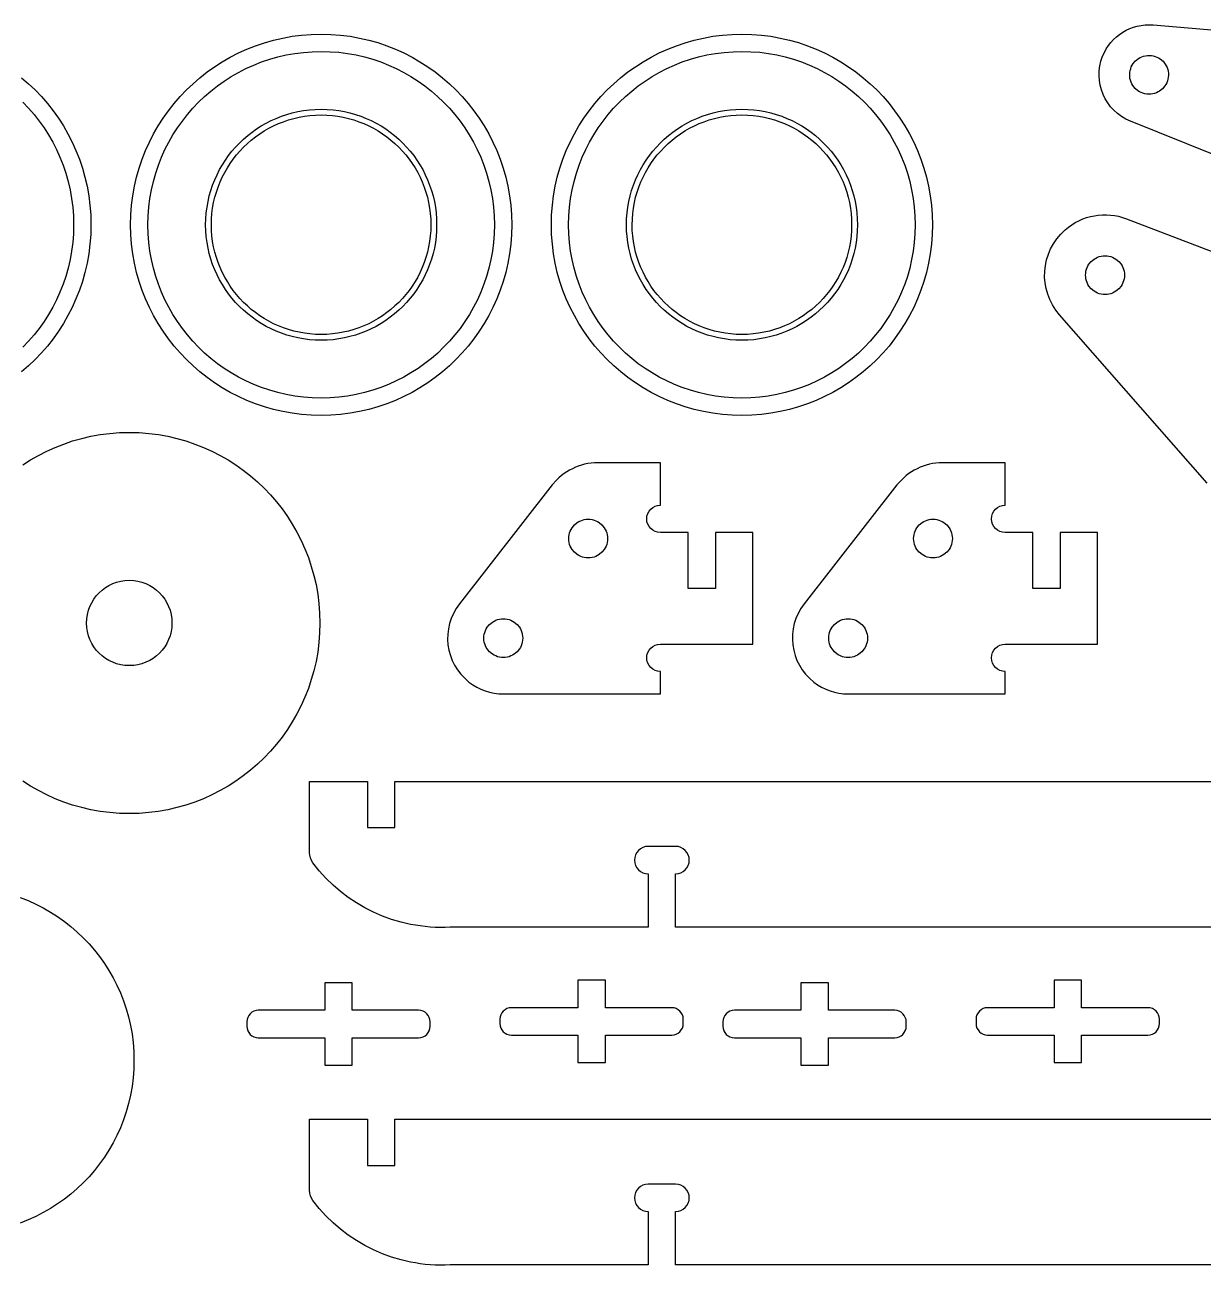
# Model space of a CAD drawing. Extents: x 9 to 509, y 40 to 335.
# Drawn here: x 199.9 to 319.3, y 43 to 168.6 of the extents above; entities that cross this region are included whole.
import ezdxf

# ---------------------------------------------------------------- set-up
doc = ezdxf.new("R2010")
doc.units = 0
doc.layers.get('0').update_dxf_attribs({"linetype": 'CONTINUOUS'})

msp = doc.modelspace()

# ---------------------------------------------------------------- linework, layer by layer
at = {"color": 7, "linetype": 'CONTINUOUS'}
for points in [[(390.86, 127.12), (311.94, 158.88), (311.94, 158.88), (311.47, 159.1), (311.03, 159.36), (310.63, 159.65), (310.26, 159.99), (309.93, 160.35), (309.64, 160.74), (309.38, 161.16), (309.17, 161.59), (309, 162.05), (308.88, 162.52), (308.8, 163), (308.76, 163.49), (308.78, 163.99), (308.85, 164.49), (308.96, 164.98), (309.13, 165.47), (309.3, 165.85), (309.5, 166.21), (309.72, 166.55), (309.97, 166.86), (310.24, 167.16), (310.54, 167.43), (310.85, 167.68), (311.18, 167.9), (311.52, 168.09), (311.88, 168.26), (312.26, 168.4), (312.64, 168.51), (313.04, 168.59), (313.44, 168.63), (313.85, 168.65), (314.26, 168.63), (314.26, 168.63), (376.44, 163.3)], [(249.24, 148.39), (249.22, 147.39), (249.14, 146.41), (249.02, 145.44), (248.85, 144.49), (248.64, 143.56), (248.38, 142.64), (248.07, 141.75), (247.73, 140.87), (247.34, 140.01), (246.91, 139.18), (246.45, 138.37), (245.95, 137.59), (245.41, 136.83), (244.83, 136.1), (244.23, 135.4), (243.59, 134.73), (242.92, 134.09), (242.21, 133.48), (241.49, 132.91), (240.73, 132.37), (239.94, 131.87), (239.14, 131.4), (238.3, 130.98), (237.45, 130.59), (236.57, 130.24), (235.67, 129.94), (234.76, 129.68), (233.82, 129.46), (232.87, 129.29), (231.9, 129.17), (230.92, 129.1), (229.93, 129.07), (229.93, 129.07), (229.93, 129.07), (228.93, 129.1), (227.95, 129.17), (226.99, 129.29), (226.04, 129.46), (225.1, 129.68), (224.18, 129.94), (223.29, 130.24), (222.41, 130.59), (221.55, 130.98), (220.72, 131.4), (219.91, 131.87), (219.13, 132.37), (218.37, 132.91), (217.64, 133.48), (216.94, 134.09), (216.27, 134.73), (215.63, 135.4), (215.02, 136.1), (214.45, 136.83), (213.91, 137.59), (213.41, 138.37), (212.94, 139.18), (212.52, 140.01), (212.13, 140.87), (211.78, 141.74), (211.48, 142.64), (211.22, 143.56), (211, 144.49), (210.83, 145.44), (210.71, 146.41), (210.64, 147.39), (210.61, 148.39), (210.61, 148.39), (210.64, 149.38), (210.71, 150.36), (210.83, 151.33), (211, 152.28), (211.22, 153.21), (211.48, 154.13), (211.78, 155.03), (212.13, 155.9), (212.52, 156.76), (212.94, 157.59), (213.41, 158.4), (213.91, 159.19), (214.45, 159.94), (215.02, 160.67), (215.63, 161.37), (216.27, 162.05), (216.94, 162.68), (217.64, 163.29), (218.37, 163.87), (219.13, 164.4), (219.91, 164.91), (220.72, 165.37), (221.55, 165.8), (222.41, 166.19), (223.29, 166.53), (224.18, 166.83), (225.1, 167.1), (226.04, 167.31), (226.99, 167.48), (227.95, 167.6), (228.93, 167.68), (229.93, 167.7), (229.93, 167.7), (230.92, 167.68), (231.9, 167.6), (232.87, 167.48), (233.82, 167.31), (234.76, 167.1), (235.67, 166.84), (236.57, 166.53), (237.45, 166.19), (238.3, 165.8), (239.14, 165.37), (239.94, 164.91), (240.73, 164.4), (241.49, 163.87), (242.21, 163.29), (242.92, 162.68), (243.59, 162.05), (244.23, 161.37), (244.83, 160.67), (245.41, 159.94), (245.94, 159.19), (246.45, 158.4), (246.91, 157.59), (247.34, 156.76), (247.73, 155.9), (248.07, 155.03), (248.37, 154.13), (248.64, 153.21), (248.85, 152.28), (249.02, 151.33), (249.14, 150.36), (249.22, 149.38), (249.24, 148.39), (249.24, 148.39), (249.24, 148.39)], [(291.89, 148.39), (291.86, 147.39), (291.79, 146.41), (291.66, 145.44), (291.49, 144.49), (291.28, 143.56), (291.02, 142.64), (290.71, 141.75), (290.37, 140.87), (289.98, 140.01), (289.56, 139.18), (289.09, 138.37), (288.59, 137.59), (288.05, 136.83), (287.48, 136.1), (286.87, 135.4), (286.23, 134.73), (285.56, 134.09), (284.86, 133.48), (284.13, 132.91), (283.37, 132.37), (282.59, 131.87), (281.78, 131.4), (280.94, 130.98), (280.09, 130.59), (279.21, 130.24), (278.31, 129.94), (277.4, 129.68), (276.46, 129.46), (275.51, 129.29), (274.55, 129.17), (273.56, 129.1), (272.57, 129.07), (272.57, 129.07), (272.57, 129.07), (271.58, 129.1), (270.6, 129.17), (269.63, 129.29), (268.68, 129.46), (267.74, 129.68), (266.83, 129.94), (265.93, 130.24), (265.05, 130.59), (264.2, 130.98), (263.36, 131.4), (262.56, 131.87), (261.77, 132.37), (261.01, 132.91), (260.29, 133.48), (259.58, 134.09), (258.91, 134.73), (258.27, 135.4), (257.67, 136.1), (257.09, 136.83), (256.55, 137.59), (256.05, 138.37), (255.59, 139.18), (255.16, 140.01), (254.77, 140.87), (254.43, 141.74), (254.12, 142.64), (253.86, 143.56), (253.65, 144.49), (253.48, 145.44), (253.36, 146.41), (253.28, 147.39), (253.26, 148.39), (253.26, 148.39), (253.28, 149.38), (253.36, 150.36), (253.48, 151.33), (253.65, 152.28), (253.86, 153.21), (254.12, 154.13), (254.43, 155.03), (254.77, 155.9), (255.16, 156.76), (255.59, 157.59), (256.05, 158.4), (256.55, 159.19), (257.09, 159.94), (257.67, 160.67), (258.27, 161.37), (258.91, 162.05), (259.58, 162.68), (260.28, 163.29), (261.01, 163.87), (261.77, 164.4), (262.56, 164.91), (263.36, 165.37), (264.2, 165.8), (265.05, 166.19), (265.93, 166.53), (266.83, 166.83), (267.74, 167.1), (268.68, 167.31), (269.63, 167.48), (270.6, 167.6), (271.58, 167.68), (272.57, 167.7), (272.57, 167.7), (272.57, 167.7), (273.57, 167.68), (274.55, 167.6), (275.51, 167.48), (276.46, 167.31), (277.4, 167.1), (278.31, 166.84), (279.21, 166.53), (280.09, 166.19), (280.95, 165.8), (281.78, 165.37), (282.59, 164.91), (283.37, 164.4), (284.13, 163.87), (284.86, 163.29), (285.56, 162.68), (286.23, 162.05), (286.87, 161.37), (287.48, 160.67), (288.05, 159.94), (288.59, 159.19), (289.09, 158.4), (289.55, 157.59), (289.98, 156.76), (290.37, 155.9), (290.71, 155.03), (291.02, 154.13), (291.28, 153.21), (291.49, 152.28), (291.66, 151.33), (291.79, 150.36), (291.86, 149.38), (291.89, 148.39), (291.89, 148.39), (291.89, 148.39)], [(247.49, 148.39), (247.46, 147.48), (247.4, 146.59), (247.28, 145.71), (247.13, 144.85), (246.93, 144), (246.7, 143.16), (246.42, 142.35), (246.11, 141.55), (245.76, 140.77), (245.37, 140.02), (244.95, 139.28), (244.49, 138.57), (244, 137.88), (243.48, 137.22), (242.93, 136.58), (242.34, 135.97), (241.74, 135.39), (241.1, 134.84), (240.43, 134.32), (239.75, 133.83), (239.03, 133.37), (238.3, 132.95), (237.54, 132.56), (236.76, 132.21), (235.97, 131.89), (235.15, 131.62), (234.32, 131.38), (233.47, 131.18), (232.6, 131.03), (231.72, 130.92), (230.83, 130.85), (229.93, 130.83), (229.93, 130.83), (229.93, 130.83), (229.02, 130.85), (228.13, 130.92), (227.25, 131.03), (226.39, 131.18), (225.54, 131.38), (224.71, 131.62), (223.89, 131.89), (223.09, 132.21), (222.31, 132.56), (221.56, 132.95), (220.82, 133.37), (220.11, 133.83), (219.42, 134.31), (218.76, 134.84), (218.12, 135.39), (217.51, 135.97), (216.93, 136.58), (216.38, 137.22), (215.86, 137.88), (215.37, 138.57), (214.91, 139.28), (214.49, 140.02), (214.1, 140.77), (213.75, 141.55), (213.43, 142.35), (213.16, 143.16), (212.92, 144), (212.73, 144.85), (212.57, 145.71), (212.46, 146.59), (212.39, 147.48), (212.37, 148.39), (212.37, 148.39), (212.37, 148.39), (212.39, 149.29), (212.46, 150.18), (212.57, 151.06), (212.73, 151.93), (212.92, 152.77), (213.16, 153.61), (213.43, 154.42), (213.75, 155.22), (214.1, 156), (214.49, 156.76), (214.91, 157.49), (215.37, 158.2), (215.86, 158.89), (216.38, 159.56), (216.93, 160.19), (217.51, 160.8), (218.12, 161.38), (218.76, 161.94), (219.42, 162.46), (220.11, 162.95), (220.82, 163.4), (221.56, 163.83), (222.31, 164.21), (223.09, 164.57), (223.89, 164.88), (224.71, 165.16), (225.54, 165.39), (226.39, 165.59), (227.25, 165.74), (228.13, 165.85), (229.02, 165.92), (229.93, 165.95), (229.93, 165.95), (229.93, 165.95), (230.83, 165.92), (231.72, 165.86), (232.6, 165.74), (233.47, 165.59), (234.32, 165.39), (235.15, 165.16), (235.97, 164.88), (236.76, 164.57), (237.54, 164.21), (238.3, 163.83), (239.03, 163.4), (239.75, 162.95), (240.43, 162.46), (241.1, 161.94), (241.73, 161.39), (242.34, 160.8), (242.93, 160.19), (243.48, 159.56), (244, 158.89), (244.49, 158.21), (244.94, 157.49), (245.37, 156.76), (245.75, 156), (246.11, 155.22), (246.42, 154.42), (246.7, 153.61), (246.93, 152.78), (247.13, 151.93), (247.28, 151.06), (247.39, 150.18), (247.46, 149.29), (247.49, 148.39), (247.49, 148.39), (247.49, 148.39)], [(290.13, 148.39), (290.11, 147.48), (290.04, 146.59), (289.93, 145.71), (289.77, 144.85), (289.58, 144), (289.34, 143.16), (289.07, 142.35), (288.75, 141.55), (288.4, 140.77), (288.01, 140.02), (287.59, 139.28), (287.13, 138.57), (286.64, 137.88), (286.12, 137.22), (285.57, 136.58), (284.99, 135.97), (284.38, 135.39), (283.74, 134.84), (283.08, 134.32), (282.39, 133.83), (281.68, 133.37), (280.94, 132.95), (280.18, 132.56), (279.41, 132.21), (278.61, 131.89), (277.79, 131.62), (276.96, 131.38), (276.11, 131.18), (275.24, 131.03), (274.37, 130.92), (273.47, 130.85), (272.57, 130.83), (272.57, 130.83), (272.57, 130.83), (271.67, 130.85), (270.78, 130.92), (269.9, 131.03), (269.03, 131.18), (268.18, 131.38), (267.35, 131.62), (266.53, 131.89), (265.74, 132.21), (264.96, 132.56), (264.2, 132.95), (263.47, 133.37), (262.75, 133.83), (262.07, 134.31), (261.4, 134.84), (260.76, 135.39), (260.15, 135.97), (259.57, 136.58), (259.02, 137.22), (258.5, 137.88), (258.01, 138.57), (257.55, 139.28), (257.13, 140.02), (256.74, 140.77), (256.39, 141.55), (256.08, 142.35), (255.8, 143.16), (255.56, 144), (255.37, 144.85), (255.21, 145.71), (255.1, 146.59), (255.03, 147.48), (255.01, 148.39), (255.01, 148.39), (255.01, 148.39), (255.03, 149.29), (255.1, 150.18), (255.21, 151.06), (255.37, 151.93), (255.56, 152.77), (255.8, 153.61), (256.08, 154.42), (256.39, 155.22), (256.74, 156), (257.13, 156.76), (257.55, 157.49), (258.01, 158.2), (258.5, 158.89), (259.02, 159.56), (259.57, 160.19), (260.15, 160.8), (260.76, 161.38), (261.4, 161.94), (262.06, 162.46), (262.75, 162.95), (263.47, 163.4), (264.2, 163.83), (264.96, 164.21), (265.74, 164.57), (266.53, 164.88), (267.35, 165.16), (268.18, 165.39), (269.03, 165.59), (269.9, 165.74), (270.78, 165.85), (271.67, 165.92), (272.57, 165.95), (272.57, 165.95), (272.57, 165.95), (273.47, 165.92), (274.37, 165.86), (275.25, 165.74), (276.11, 165.59), (276.96, 165.39), (277.79, 165.16), (278.61, 164.88), (279.41, 164.57), (280.18, 164.21), (280.94, 163.83), (281.68, 163.4), (282.39, 162.95), (283.08, 162.46), (283.74, 161.94), (284.38, 161.39), (284.99, 160.8), (285.57, 160.19), (286.12, 159.56), (286.64, 158.89), (287.13, 158.21), (287.59, 157.49), (288.01, 156.76), (288.4, 156), (288.75, 155.22), (289.07, 154.42), (289.34, 153.61), (289.58, 152.78), (289.77, 151.93), (289.93, 151.06), (290.04, 150.18), (290.11, 149.29), (290.13, 148.39), (290.13, 148.39), (290.13, 148.39)], [(311.87, 163.62), (311.88, 163.82), (311.91, 164.01), (311.97, 164.2), (312.03, 164.38), (312.12, 164.55), (312.22, 164.71), (312.47, 165), (312.76, 165.23), (312.93, 165.33), (313.1, 165.41), (313.28, 165.47), (313.47, 165.51), (313.67, 165.54), (313.87, 165.55), (313.87, 165.55), (313.87, 165.55), (314.07, 165.53), (314.26, 165.5), (314.45, 165.45), (314.63, 165.38), (314.8, 165.29), (314.96, 165.19), (315.25, 164.95), (315.48, 164.65), (315.58, 164.49), (315.66, 164.31), (315.72, 164.13), (315.77, 163.94), (315.79, 163.75), (315.8, 163.55), (315.8, 163.55), (315.8, 163.55), (315.78, 163.35), (315.75, 163.15), (315.7, 162.96), (315.63, 162.78), (315.54, 162.61), (315.44, 162.45), (315.2, 162.17), (314.9, 161.93), (314.74, 161.84), (314.57, 161.76), (314.38, 161.69), (314.2, 161.65), (314, 161.62), (313.8, 161.62), (313.8, 161.62), (313.6, 161.63), (313.4, 161.66), (313.21, 161.71), (313.04, 161.78), (312.86, 161.87), (312.7, 161.97), (312.42, 162.21), (312.18, 162.51), (312.09, 162.67), (312.01, 162.85), (311.94, 163.03), (311.9, 163.22), (311.87, 163.41), (311.87, 163.62), (311.87, 163.62), (311.87, 163.62)], [(199.57, 163.29), (200.27, 162.68), (200.94, 162.05), (201.58, 161.37), (202.19, 160.67), (202.76, 159.94), (203.3, 159.19), (203.8, 158.4), (204.27, 157.59), (204.69, 156.76), (205.08, 155.9), (205.43, 155.03), (205.73, 154.13), (205.99, 153.21), (206.21, 152.28), (206.38, 151.33), (206.5, 150.36), (206.57, 149.38), (206.6, 148.39), (206.6, 148.39), (206.6, 148.39)], [(199.7, 160.8), (200.28, 160.19), (200.83, 159.56), (201.35, 158.89), (201.84, 158.21), (202.3, 157.49), (202.72, 156.76), (203.11, 156), (203.46, 155.22), (203.78, 154.42), (204.05, 153.61), (204.29, 152.78), (204.49, 151.93), (204.64, 151.06), (204.75, 150.18), (204.82, 149.29), (204.84, 148.39), (204.84, 148.39), (204.84, 148.39)], [(241.63, 148.39), (241.62, 147.78), (241.57, 147.19), (241.5, 146.6), (241.4, 146.03), (241.27, 145.46), (241.11, 144.91), (240.92, 144.36), (240.71, 143.83), (240.48, 143.31), (240.22, 142.81), (239.94, 142.32), (239.63, 141.84), (239.31, 141.38), (238.96, 140.94), (238.59, 140.52), (238.21, 140.11), (237.8, 139.72), (237.37, 139.35), (236.93, 139.01), (236.47, 138.68), (236, 138.38), (235.51, 138.09), (235, 137.84), (234.49, 137.6), (233.95, 137.39), (233.41, 137.21), (232.85, 137.05), (232.29, 136.92), (231.71, 136.82), (231.13, 136.74), (230.53, 136.7), (229.93, 136.68), (229.93, 136.68), (229.93, 136.68), (229.33, 136.7), (228.73, 136.74), (228.15, 136.82), (227.57, 136.92), (227, 137.05), (226.45, 137.21), (225.9, 137.39), (225.37, 137.6), (224.85, 137.84), (224.35, 138.09), (223.86, 138.38), (223.38, 138.68), (222.92, 139.01), (222.48, 139.35), (222.06, 139.72), (221.65, 140.11), (221.26, 140.52), (220.89, 140.94), (220.55, 141.38), (220.22, 141.84), (219.92, 142.32), (219.63, 142.81), (219.38, 143.31), (219.14, 143.83), (218.93, 144.36), (218.75, 144.91), (218.59, 145.46), (218.46, 146.03), (218.36, 146.6), (218.28, 147.19), (218.24, 147.78), (218.22, 148.39), (218.22, 148.39), (218.24, 148.99), (218.28, 149.58), (218.36, 150.17), (218.46, 150.75), (218.59, 151.31), (218.75, 151.87), (218.93, 152.41), (219.14, 152.94), (219.38, 153.46), (219.63, 153.97), (219.92, 154.46), (220.22, 154.93), (220.55, 155.39), (220.89, 155.83), (221.26, 156.26), (221.65, 156.66), (222.06, 157.05), (222.48, 157.42), (222.92, 157.77), (223.38, 158.09), (223.86, 158.4), (224.35, 158.68), (224.85, 158.94), (225.37, 159.17), (225.9, 159.38), (226.45, 159.57), (227, 159.73), (227.57, 159.86), (228.15, 159.96), (228.73, 160.03), (229.33, 160.08), (229.93, 160.09), (229.93, 160.09), (229.93, 160.09), (230.53, 160.08), (231.13, 160.03), (231.71, 159.96), (232.29, 159.86), (232.85, 159.73), (233.41, 159.57), (233.95, 159.38), (234.49, 159.17), (235, 158.94), (235.51, 158.68), (236, 158.4), (236.47, 158.09), (236.93, 157.77), (237.37, 157.42), (237.8, 157.05), (238.21, 156.66), (238.59, 156.26), (238.96, 155.83), (239.31, 155.39), (239.63, 154.93), (239.94, 154.46), (240.22, 153.97), (240.48, 153.46), (240.71, 152.94), (240.92, 152.41), (241.11, 151.87), (241.27, 151.31), (241.4, 150.75), (241.5, 150.17), (241.57, 149.58), (241.62, 148.99), (241.63, 148.39), (241.63, 148.39), (241.63, 148.39)], [(284.28, 148.39), (284.26, 147.78), (284.22, 147.19), (284.14, 146.6), (284.04, 146.03), (283.91, 145.46), (283.75, 144.91), (283.57, 144.36), (283.36, 143.83), (283.12, 143.31), (282.87, 142.81), (282.58, 142.32), (282.28, 141.84), (281.95, 141.38), (281.61, 140.94), (281.24, 140.52), (280.85, 140.11), (280.44, 139.72), (280.02, 139.35), (279.58, 139.01), (279.12, 138.68), (278.64, 138.38), (278.15, 138.09), (277.65, 137.84), (277.13, 137.6), (276.6, 137.39), (276.05, 137.21), (275.5, 137.05), (274.93, 136.92), (274.35, 136.82), (273.77, 136.74), (273.17, 136.7), (272.57, 136.68), (272.57, 136.68), (272.57, 136.68), (271.97, 136.7), (271.37, 136.74), (270.79, 136.82), (270.21, 136.92), (269.65, 137.05), (269.09, 137.21), (268.55, 137.39), (268.01, 137.6), (267.5, 137.84), (266.99, 138.09), (266.5, 138.38), (266.03, 138.68), (265.57, 139.01), (265.13, 139.35), (264.7, 139.72), (264.29, 140.11), (263.91, 140.52), (263.54, 140.94), (263.19, 141.38), (262.87, 141.84), (262.56, 142.32), (262.28, 142.81), (262.02, 143.31), (261.79, 143.83), (261.58, 144.36), (261.39, 144.91), (261.23, 145.46), (261.1, 146.03), (261, 146.6), (260.93, 147.19), (260.88, 147.78), (260.87, 148.39), (260.87, 148.39), (260.88, 148.99), (260.93, 149.58), (261, 150.17), (261.1, 150.75), (261.23, 151.31), (261.39, 151.87), (261.58, 152.41), (261.79, 152.94), (262.02, 153.46), (262.28, 153.97), (262.56, 154.46), (262.87, 154.93), (263.19, 155.39), (263.54, 155.83), (263.91, 156.26), (264.29, 156.66), (264.7, 157.05), (265.13, 157.42), (265.57, 157.77), (266.03, 158.09), (266.5, 158.4), (266.99, 158.68), (267.5, 158.94), (268.01, 159.17), (268.55, 159.38), (269.09, 159.57), (269.65, 159.73), (270.21, 159.86), (270.79, 159.96), (271.37, 160.03), (271.97, 160.08), (272.57, 160.09), (272.57, 160.09), (272.57, 160.09), (273.17, 160.08), (273.77, 160.03), (274.35, 159.96), (274.93, 159.86), (275.5, 159.73), (276.05, 159.57), (276.6, 159.38), (277.13, 159.17), (277.65, 158.94), (278.15, 158.68), (278.64, 158.4), (279.12, 158.09), (279.58, 157.77), (280.02, 157.42), (280.44, 157.05), (280.85, 156.66), (281.24, 156.26), (281.61, 155.83), (281.95, 155.39), (282.28, 154.93), (282.58, 154.46), (282.87, 153.97), (283.12, 153.46), (283.36, 152.94), (283.57, 152.41), (283.75, 151.87), (283.91, 151.31), (284.04, 150.75), (284.14, 150.17), (284.22, 149.58), (284.26, 148.99), (284.28, 148.39), (284.28, 148.39), (284.28, 148.39)], [(241.05, 148.39), (241.03, 147.81), (240.99, 147.25), (240.92, 146.69), (240.82, 146.15), (240.7, 145.61), (240.55, 145.08), (240.37, 144.56), (240.17, 144.06), (239.95, 143.57), (239.71, 143.09), (239.44, 142.62), (239.15, 142.17), (238.84, 141.73), (238.51, 141.31), (238.16, 140.91), (237.79, 140.52), (237.41, 140.16), (237, 139.81), (236.58, 139.48), (236.15, 139.17), (235.69, 138.88), (235.23, 138.61), (234.75, 138.36), (234.26, 138.14), (233.75, 137.94), (233.23, 137.77), (232.71, 137.62), (232.17, 137.49), (231.62, 137.39), (231.07, 137.32), (230.5, 137.28), (229.93, 137.27), (229.93, 137.27), (229.93, 137.27), (229.36, 137.28), (228.79, 137.32), (228.23, 137.39), (227.69, 137.49), (227.15, 137.62), (226.62, 137.77), (226.1, 137.94), (225.6, 138.14), (225.11, 138.36), (224.63, 138.61), (224.16, 138.88), (223.71, 139.17), (223.27, 139.48), (222.85, 139.81), (222.45, 140.16), (222.06, 140.52), (221.7, 140.91), (221.35, 141.31), (221.02, 141.73), (220.71, 142.17), (220.42, 142.62), (220.15, 143.09), (219.9, 143.57), (219.68, 144.06), (219.48, 144.56), (219.31, 145.08), (219.16, 145.61), (219.03, 146.15), (218.93, 146.69), (218.86, 147.25), (218.82, 147.81), (218.81, 148.39), (218.81, 148.39), (218.82, 148.96), (218.86, 149.52), (218.93, 150.08), (219.03, 150.63), (219.16, 151.17), (219.31, 151.69), (219.48, 152.21), (219.68, 152.72), (219.9, 153.21), (220.15, 153.69), (220.42, 154.15), (220.71, 154.6), (221.02, 155.04), (221.35, 155.46), (221.7, 155.86), (222.06, 156.25), (222.45, 156.62), (222.85, 156.97), (223.27, 157.3), (223.71, 157.61), (224.16, 157.9), (224.63, 158.17), (225.11, 158.41), (225.6, 158.63), (226.1, 158.83), (226.62, 159.01), (227.15, 159.16), (227.69, 159.28), (228.23, 159.38), (228.79, 159.45), (229.36, 159.49), (229.93, 159.51), (229.93, 159.51), (229.93, 159.51), (230.5, 159.49), (231.07, 159.45), (231.62, 159.38), (232.17, 159.28), (232.71, 159.16), (233.23, 159.01), (233.75, 158.83), (234.26, 158.63), (234.75, 158.41), (235.23, 158.17), (235.69, 157.9), (236.15, 157.61), (236.58, 157.3), (237, 156.97), (237.41, 156.62), (237.79, 156.25), (238.16, 155.86), (238.51, 155.46), (238.84, 155.04), (239.15, 154.6), (239.44, 154.15), (239.71, 153.69), (239.95, 153.21), (240.17, 152.72), (240.37, 152.21), (240.55, 151.69), (240.7, 151.17), (240.82, 150.63), (240.92, 150.08), (240.99, 149.52), (241.03, 148.96), (241.05, 148.39), (241.05, 148.39), (241.05, 148.39)], [(283.69, 148.39), (283.68, 147.81), (283.64, 147.25), (283.57, 146.69), (283.47, 146.15), (283.34, 145.61), (283.19, 145.08), (283.02, 144.56), (282.82, 144.06), (282.6, 143.57), (282.35, 143.09), (282.08, 142.62), (281.79, 142.17), (281.48, 141.73), (281.15, 141.31), (280.8, 140.91), (280.44, 140.52), (280.05, 140.16), (279.65, 139.81), (279.23, 139.48), (278.79, 139.17), (278.34, 138.88), (277.87, 138.61), (277.39, 138.36), (276.9, 138.14), (276.4, 137.94), (275.88, 137.77), (275.35, 137.62), (274.81, 137.49), (274.26, 137.39), (273.71, 137.32), (273.14, 137.28), (272.57, 137.27), (272.57, 137.27), (272.57, 137.27), (272, 137.28), (271.43, 137.32), (270.88, 137.39), (270.33, 137.49), (269.79, 137.62), (269.26, 137.77), (268.75, 137.94), (268.24, 138.14), (267.75, 138.36), (267.27, 138.61), (266.8, 138.88), (266.35, 139.17), (265.92, 139.48), (265.5, 139.81), (265.09, 140.16), (264.71, 140.52), (264.34, 140.91), (263.99, 141.31), (263.66, 141.73), (263.35, 142.17), (263.06, 142.62), (262.79, 143.09), (262.55, 143.57), (262.32, 144.06), (262.13, 144.56), (261.95, 145.08), (261.8, 145.61), (261.68, 146.15), (261.58, 146.69), (261.51, 147.25), (261.46, 147.81), (261.45, 148.39), (261.45, 148.39), (261.47, 148.96), (261.51, 149.52), (261.58, 150.08), (261.68, 150.63), (261.8, 151.17), (261.95, 151.69), (262.13, 152.21), (262.32, 152.72), (262.55, 153.21), (262.79, 153.69), (263.06, 154.15), (263.35, 154.6), (263.66, 155.04), (263.99, 155.46), (264.34, 155.86), (264.71, 156.25), (265.09, 156.62), (265.5, 156.97), (265.92, 157.3), (266.35, 157.61), (266.8, 157.9), (267.27, 158.17), (267.75, 158.41), (268.24, 158.63), (268.75, 158.83), (269.26, 159.01), (269.79, 159.16), (270.33, 159.28), (270.88, 159.38), (271.43, 159.45), (272, 159.49), (272.57, 159.51), (272.57, 159.51), (272.57, 159.51), (273.14, 159.49), (273.71, 159.45), (274.27, 159.38), (274.81, 159.28), (275.35, 159.16), (275.88, 159.01), (276.4, 158.83), (276.9, 158.63), (277.39, 158.41), (277.87, 158.17), (278.34, 157.9), (278.79, 157.61), (279.23, 157.3), (279.65, 156.97), (280.05, 156.62), (280.44, 156.25), (280.8, 155.86), (281.15, 155.46), (281.48, 155.04), (281.79, 154.6), (282.08, 154.15), (282.35, 153.69), (282.6, 153.21), (282.82, 152.72), (283.02, 152.21), (283.19, 151.69), (283.34, 151.17), (283.47, 150.63), (283.56, 150.08), (283.64, 149.52), (283.68, 148.96), (283.69, 148.39), (283.69, 148.39), (283.69, 148.39)], [(206.6, 148.39), (206.57, 147.39), (206.5, 146.41), (206.38, 145.44), (206.21, 144.49), (205.99, 143.56), (205.73, 142.64), (205.43, 141.75), (205.08, 140.87), (204.69, 140.01), (204.27, 139.18), (203.8, 138.37), (203.3, 137.59), (202.76, 136.83), (202.19, 136.1), (201.58, 135.4), (200.94, 134.73), (200.27, 134.09), (199.57, 133.48)], [(204.84, 148.39), (204.82, 147.48), (204.75, 146.59), (204.64, 145.71), (204.49, 144.85), (204.29, 144), (204.05, 143.16), (203.78, 142.35), (203.46, 141.55), (203.11, 140.77), (202.72, 140.02), (202.3, 139.28), (201.84, 138.57), (201.35, 137.88), (200.83, 137.22), (200.28, 136.58), (199.7, 135.97)], [(319.73, 122.2), (304.77, 139.25), (304.77, 139.25), (304.38, 139.74), (304.05, 140.26), (303.78, 140.8), (303.56, 141.35), (303.4, 141.93), (303.3, 142.51), (303.25, 143.09), (303.26, 143.68), (303.33, 144.26), (303.45, 144.84), (303.63, 145.4), (303.86, 145.95), (304.15, 146.47), (304.49, 146.97), (304.88, 147.44), (305.33, 147.88), (305.66, 148.15), (306, 148.39), (306.36, 148.61), (306.73, 148.8), (307.11, 148.97), (307.49, 149.11), (307.89, 149.22), (308.29, 149.3), (308.69, 149.36), (309.1, 149.39), (309.52, 149.4), (309.93, 149.37), (310.34, 149.32), (310.75, 149.24), (311.15, 149.13), (311.55, 149), (311.55, 149), (391.01, 118.61)], [(311.34, 143.28), (311.33, 143.08), (311.3, 142.89), (311.25, 142.7), (311.18, 142.52), (311.1, 142.34), (311, 142.18), (310.76, 141.89), (310.47, 141.65), (310.31, 141.55), (310.13, 141.47), (309.95, 141.4), (309.77, 141.36), (309.57, 141.33), (309.37, 141.32), (309.37, 141.32), (309.37, 141.32), (309.17, 141.33), (308.97, 141.36), (308.78, 141.4), (308.6, 141.47), (308.43, 141.55), (308.27, 141.65), (307.98, 141.89), (307.74, 142.18), (307.64, 142.34), (307.56, 142.52), (307.49, 142.7), (307.44, 142.89), (307.41, 143.08), (307.4, 143.28), (307.4, 143.28), (307.4, 143.28), (307.41, 143.48), (307.44, 143.68), (307.49, 143.87), (307.56, 144.05), (307.64, 144.22), (307.74, 144.38), (307.98, 144.67), (308.27, 144.91), (308.43, 145.01), (308.6, 145.09), (308.78, 145.16), (308.97, 145.21), (309.17, 145.24), (309.37, 145.25), (309.37, 145.25), (309.57, 145.24), (309.77, 145.21), (309.95, 145.16), (310.13, 145.09), (310.31, 145.01), (310.47, 144.91), (310.76, 144.67), (311, 144.38), (311.1, 144.22), (311.18, 144.05), (311.25, 143.87), (311.3, 143.68), (311.33, 143.48), (311.34, 143.28), (311.34, 143.28), (311.34, 143.28)], [(199.68, 124.05), (200.47, 124.55), (201.28, 125.01), (202.11, 125.44), (202.97, 125.83), (203.84, 126.17), (204.74, 126.48), (205.66, 126.74), (206.59, 126.95), (207.54, 127.12), (208.51, 127.25), (209.49, 127.32), (210.48, 127.35), (210.48, 127.35), (210.48, 127.35), (211.48, 127.32), (212.46, 127.25), (213.43, 127.12), (214.38, 126.95), (215.31, 126.74), (216.23, 126.48), (217.12, 126.17), (218, 125.83), (218.86, 125.44), (219.69, 125.02), (220.5, 124.55), (221.28, 124.05), (222.04, 123.51), (222.77, 122.94), (223.47, 122.33), (224.14, 121.69), (224.78, 121.02), (225.39, 120.32), (225.96, 119.59), (226.5, 118.83), (227, 118.05), (227.47, 117.24), (227.89, 116.4), (228.28, 115.55), (228.63, 114.67), (228.93, 113.77), (229.19, 112.86), (229.41, 111.92), (229.58, 110.97), (229.7, 110.01), (229.77, 109.02), (229.8, 108.03), (229.8, 108.03), (229.8, 108.03)], [(273.67, 105.89), (273.67, 117.19), (269.9, 117.19), (269.9, 111.54), (267.12, 111.54), (267.12, 117.19), (264.31, 117.19), (264.31, 117.19), (264.03, 117.22), (263.77, 117.3), (263.53, 117.43), (263.33, 117.6), (263.16, 117.81), (263.03, 118.04), (262.95, 118.3), (262.92, 118.58), (262.95, 118.86), (263.03, 119.12), (263.16, 119.36), (263.33, 119.57), (263.53, 119.74), (263.77, 119.86), (264.03, 119.95), (264.31, 119.97), (264.31, 119.97), (264.31, 124.27), (257.95, 124.27), (257.95, 124.27), (257.62, 124.26), (257.28, 124.23), (256.95, 124.18), (256.63, 124.11), (256.31, 124.03), (255.99, 123.93), (255.69, 123.81), (255.39, 123.67), (255.1, 123.52), (254.81, 123.35), (254.54, 123.17), (254.28, 122.97), (254.02, 122.75), (253.78, 122.52), (253.34, 122.02), (253.34, 122.02), (243.94, 109.97), (243.61, 109.5), (243.33, 109.01), (243.11, 108.49), (242.94, 107.97), (242.82, 107.43), (242.76, 106.89), (242.74, 106.35), (242.78, 105.81), (242.88, 105.28), (243.02, 104.75), (243.21, 104.24), (243.45, 103.75), (243.75, 103.28), (244.09, 102.84), (244.48, 102.43), (244.91, 102.05), (245.3, 101.77), (245.7, 101.54), (246.12, 101.33), (246.55, 101.16), (247, 101.03), (247.45, 100.93), (247.92, 100.87), (248.39, 100.85), (248.39, 100.85), (264.31, 100.85), (264.31, 103.11), (264.31, 103.11), (264.03, 103.14), (263.77, 103.22), (263.53, 103.35), (263.33, 103.52), (263.16, 103.72), (263.03, 103.96), (262.95, 104.22), (262.92, 104.5), (262.95, 104.78), (263.03, 105.04), (263.16, 105.28), (263.33, 105.48), (263.53, 105.65), (263.77, 105.78), (264.03, 105.86), (264.31, 105.89), (264.31, 105.89), (273.67, 105.89), (273.67, 105.89)], [(308.62, 105.89), (308.62, 117.19), (304.84, 117.19), (304.84, 111.54), (302.06, 111.54), (302.06, 117.19), (299.25, 117.19), (299.25, 117.19), (298.97, 117.22), (298.71, 117.3), (298.48, 117.43), (298.27, 117.6), (298.1, 117.81), (297.97, 118.04), (297.89, 118.3), (297.86, 118.58), (297.89, 118.86), (297.97, 119.12), (298.1, 119.36), (298.27, 119.57), (298.48, 119.74), (298.71, 119.86), (298.97, 119.95), (299.25, 119.97), (299.25, 119.97), (299.25, 124.27), (292.9, 124.27), (292.9, 124.27), (292.56, 124.26), (292.23, 124.23), (291.9, 124.18), (291.57, 124.11), (291.25, 124.03), (290.94, 123.93), (290.63, 123.81), (290.33, 123.67), (290.04, 123.52), (289.76, 123.35), (289.48, 123.17), (289.22, 122.97), (288.97, 122.75), (288.73, 122.52), (288.28, 122.02), (288.28, 122.02), (278.88, 109.97), (278.88, 109.97), (278.55, 109.5), (278.27, 109.01), (278.05, 108.49), (277.88, 107.97), (277.76, 107.43), (277.7, 106.89), (277.69, 106.35), (277.73, 105.81), (277.82, 105.28), (277.96, 104.75), (278.15, 104.24), (278.4, 103.75), (278.69, 103.28), (279.03, 102.84), (279.42, 102.43), (279.86, 102.05), (280.24, 101.77), (280.64, 101.54), (281.06, 101.33), (281.5, 101.16), (281.94, 101.03), (282.4, 100.93), (282.86, 100.87), (283.33, 100.85), (283.33, 100.85), (299.25, 100.85), (299.25, 103.11), (299.25, 103.11), (298.97, 103.14), (298.71, 103.22), (298.48, 103.35), (298.27, 103.52), (298.1, 103.72), (297.97, 103.96), (297.89, 104.22), (297.86, 104.5), (297.89, 104.78), (297.97, 105.04), (298.1, 105.28), (298.27, 105.48), (298.48, 105.65), (298.71, 105.78), (298.97, 105.86), (299.25, 105.89), (299.25, 105.89), (308.62, 105.89), (308.62, 105.89)], [(256.99, 118.55), (257.19, 118.54), (257.39, 118.51), (257.58, 118.46), (257.76, 118.4), (257.93, 118.31), (258.09, 118.22), (258.38, 117.98), (258.62, 117.68), (258.72, 117.52), (258.8, 117.35), (258.87, 117.17), (258.92, 116.98), (258.95, 116.79), (258.96, 116.59), (258.96, 116.59), (258.95, 116.39), (258.92, 116.19), (258.87, 116), (258.8, 115.82), (258.72, 115.65), (258.62, 115.49), (258.38, 115.2), (258.09, 114.96), (257.93, 114.86), (257.76, 114.78), (257.58, 114.71), (257.39, 114.66), (257.19, 114.63), (256.99, 114.62), (256.99, 114.62), (256.99, 114.62), (256.79, 114.63), (256.59, 114.66), (256.41, 114.71), (256.23, 114.78), (256.05, 114.86), (255.89, 114.96), (255.6, 115.2), (255.36, 115.49), (255.26, 115.65), (255.18, 115.82), (255.11, 116), (255.06, 116.19), (255.03, 116.39), (255.02, 116.59), (255.02, 116.59), (255.02, 116.59), (255.03, 116.79), (255.06, 116.98), (255.11, 117.17), (255.18, 117.35), (255.26, 117.52), (255.36, 117.68), (255.6, 117.98), (255.89, 118.22), (256.05, 118.31), (256.23, 118.4), (256.41, 118.46), (256.59, 118.51), (256.79, 118.54), (256.99, 118.55), (256.99, 118.55), (256.99, 118.55)], [(291.93, 118.55), (292.14, 118.54), (292.33, 118.51), (292.52, 118.46), (292.7, 118.4), (292.87, 118.31), (293.03, 118.22), (293.33, 117.98), (293.57, 117.68), (293.66, 117.52), (293.75, 117.35), (293.81, 117.17), (293.86, 116.98), (293.89, 116.79), (293.9, 116.59), (293.9, 116.59), (293.9, 116.59), (293.89, 116.39), (293.86, 116.19), (293.81, 116), (293.75, 115.82), (293.66, 115.65), (293.57, 115.49), (293.33, 115.2), (293.03, 114.96), (292.87, 114.86), (292.7, 114.78), (292.52, 114.71), (292.33, 114.66), (292.14, 114.63), (291.93, 114.62), (291.93, 114.62), (291.93, 114.62), (291.73, 114.63), (291.54, 114.66), (291.35, 114.71), (291.17, 114.78), (291, 114.86), (290.84, 114.96), (290.54, 115.2), (290.3, 115.49), (290.21, 115.65), (290.12, 115.82), (290.06, 116), (290.01, 116.19), (289.98, 116.39), (289.97, 116.59), (289.97, 116.59), (289.98, 116.79), (290.01, 116.98), (290.06, 117.17), (290.12, 117.35), (290.21, 117.52), (290.3, 117.68), (290.54, 117.98), (290.84, 118.22), (291, 118.31), (291.17, 118.4), (291.35, 118.46), (291.54, 118.51), (291.73, 118.54), (291.93, 118.55), (291.93, 118.55), (291.93, 118.55)], [(214.81, 108.03), (214.79, 107.59), (214.72, 107.16), (214.61, 106.74), (214.47, 106.35), (214.29, 105.97), (214.07, 105.61), (213.82, 105.28), (213.54, 104.97), (213.24, 104.69), (212.9, 104.44), (212.55, 104.23), (212.17, 104.05), (211.77, 103.9), (211.36, 103.79), (210.93, 103.73), (210.48, 103.71), (210.48, 103.71), (210.04, 103.73), (209.61, 103.79), (209.2, 103.9), (208.8, 104.05), (208.42, 104.23), (208.06, 104.44), (207.73, 104.69), (207.42, 104.97), (207.14, 105.28), (206.9, 105.61), (206.68, 105.97), (206.5, 106.35), (206.35, 106.74), (206.24, 107.16), (206.18, 107.59), (206.16, 108.03), (206.16, 108.03), (206.16, 108.03), (206.18, 108.47), (206.24, 108.9), (206.35, 109.32), (206.5, 109.72), (206.68, 110.09), (206.9, 110.45), (207.14, 110.78), (207.42, 111.09), (207.73, 111.37), (208.06, 111.62), (208.42, 111.84), (208.8, 112.02), (209.2, 112.16), (209.61, 112.27), (210.04, 112.34), (210.48, 112.36), (210.48, 112.36), (210.48, 112.36), (210.93, 112.34), (211.36, 112.27), (211.77, 112.16), (212.17, 112.02), (212.55, 111.84), (212.9, 111.62), (213.24, 111.37), (213.54, 111.09), (213.82, 110.78), (214.07, 110.45), (214.29, 110.09), (214.47, 109.72), (214.61, 109.32), (214.72, 108.9), (214.79, 108.47), (214.81, 108.03), (214.81, 108.03), (214.81, 108.03)], [(248.39, 108.47), (248.59, 108.46), (248.78, 108.43), (248.97, 108.38), (249.15, 108.31), (249.33, 108.23), (249.49, 108.13), (249.78, 107.89), (250.02, 107.6), (250.12, 107.44), (250.2, 107.26), (250.27, 107.08), (250.31, 106.9), (250.34, 106.7), (250.35, 106.5), (250.35, 106.5), (250.35, 106.5), (250.34, 106.3), (250.31, 106.1), (250.27, 105.91), (250.2, 105.73), (250.12, 105.56), (250.02, 105.4), (249.78, 105.11), (249.49, 104.87), (249.33, 104.77), (249.15, 104.69), (248.97, 104.62), (248.78, 104.57), (248.59, 104.54), (248.39, 104.53), (248.39, 104.53), (248.39, 104.53), (248.19, 104.54), (247.99, 104.57), (247.8, 104.62), (247.62, 104.69), (247.45, 104.77), (247.29, 104.87), (247, 105.11), (246.76, 105.4), (246.66, 105.56), (246.58, 105.73), (246.51, 105.91), (246.46, 106.1), (246.43, 106.3), (246.42, 106.5), (246.42, 106.5), (246.42, 106.5), (246.43, 106.7), (246.46, 106.9), (246.51, 107.08), (246.58, 107.26), (246.66, 107.44), (246.76, 107.6), (247, 107.89), (247.29, 108.13), (247.45, 108.23), (247.62, 108.31), (247.8, 108.38), (247.99, 108.43), (248.19, 108.46), (248.39, 108.47), (248.39, 108.47), (248.39, 108.47)], [(283.33, 108.47), (283.53, 108.46), (283.73, 108.43), (283.92, 108.38), (284.1, 108.31), (284.27, 108.23), (284.43, 108.13), (284.72, 107.89), (284.96, 107.6), (285.06, 107.44), (285.14, 107.26), (285.21, 107.08), (285.26, 106.9), (285.29, 106.7), (285.3, 106.5), (285.3, 106.5), (285.3, 106.5), (285.29, 106.3), (285.26, 106.1), (285.21, 105.91), (285.14, 105.73), (285.06, 105.56), (284.96, 105.4), (284.72, 105.11), (284.43, 104.87), (284.27, 104.77), (284.1, 104.69), (283.92, 104.62), (283.73, 104.57), (283.53, 104.54), (283.33, 104.53), (283.33, 104.53), (283.33, 104.53), (283.13, 104.54), (282.94, 104.57), (282.75, 104.62), (282.57, 104.69), (282.4, 104.77), (282.23, 104.87), (281.94, 105.11), (281.7, 105.4), (281.6, 105.56), (281.52, 105.73), (281.45, 105.91), (281.41, 106.1), (281.38, 106.3), (281.37, 106.5), (281.37, 106.5), (281.38, 106.7), (281.41, 106.9), (281.45, 107.08), (281.52, 107.26), (281.6, 107.44), (281.7, 107.6), (281.94, 107.89), (282.23, 108.13), (282.4, 108.23), (282.57, 108.31), (282.75, 108.38), (282.94, 108.43), (283.13, 108.46), (283.33, 108.47), (283.33, 108.47), (283.33, 108.47)], [(229.8, 108.03), (229.77, 107.04), (229.7, 106.06), (229.58, 105.09), (229.41, 104.14), (229.19, 103.2), (228.93, 102.29), (228.63, 101.39), (228.28, 100.51), (227.89, 99.66), (227.47, 98.82), (227, 98.02), (226.5, 97.23), (225.96, 96.47), (225.39, 95.75), (224.78, 95.04), (224.14, 94.37), (223.47, 93.73), (222.77, 93.13), (222.04, 92.55), (221.28, 92.01), (220.5, 91.51), (219.69, 91.05), (218.86, 90.62), (218, 90.23), (217.12, 89.89), (216.23, 89.58), (215.31, 89.32), (214.38, 89.11), (213.42, 88.94), (212.46, 88.82), (211.48, 88.74), (210.48, 88.72), (210.48, 88.72), (210.48, 88.72), (209.49, 88.74), (208.51, 88.82), (207.54, 88.94), (206.59, 89.11), (205.66, 89.32), (204.74, 89.58), (203.84, 89.89), (202.97, 90.23), (202.11, 90.62), (201.28, 91.05), (200.47, 91.51), (199.68, 92.01)], [(229.1, 83.72), (228.95, 83.96), (228.84, 84.22), (228.78, 84.49), (228.75, 84.78), (228.75, 84.78), (228.75, 91.98), (234.61, 91.98), (234.61, 87.3), (237.39, 87.3), (237.39, 91.98), (338.79, 91.98)], [(376.45, 77.2), (265.85, 77.2), (265.85, 82.61), (265.85, 82.61), (266.13, 82.64), (266.39, 82.72), (266.63, 82.85), (266.83, 83.02), (267, 83.23), (267.13, 83.46), (267.21, 83.72), (267.24, 84), (267.21, 84.28), (267.13, 84.55), (267, 84.78), (266.83, 84.99), (266.63, 85.16), (266.39, 85.29), (266.13, 85.37), (265.85, 85.39), (265.85, 85.39), (265.85, 85.39), (263.07, 85.39), (263.07, 85.4), (262.79, 85.37), (262.53, 85.29), (262.29, 85.16), (262.09, 84.99), (261.92, 84.78), (261.79, 84.55), (261.71, 84.28), (261.68, 84), (261.68, 84), (261.68, 84), (261.71, 83.72), (261.79, 83.46), (261.92, 83.23), (262.09, 83.02), (262.29, 82.85), (262.53, 82.72), (262.79, 82.64), (263.07, 82.61), (263.07, 82.61), (263.07, 82.61), (263.07, 77.2), (242.99, 77.2), (242.99, 77.2), (242.48, 77.18), (241.98, 77.18), (241.47, 77.19), (240.97, 77.22), (240.47, 77.27), (239.97, 77.33), (239.48, 77.4), (238.99, 77.49), (238.02, 77.72), (237.07, 78), (236.14, 78.33), (235.23, 78.73), (234.35, 79.17), (233.5, 79.67), (232.67, 80.23), (231.88, 80.83), (231.13, 81.48), (230.41, 82.18), (229.74, 82.93), (229.1, 83.72), (229.1, 83.72)], [(199.44, 80.22), (200.24, 79.9), (201.01, 79.55), (201.77, 79.16), (202.51, 78.74), (203.22, 78.28), (203.91, 77.79), (204.57, 77.27), (205.21, 76.72), (205.82, 76.14), (206.4, 75.53), (206.95, 74.89), (207.47, 74.23), (207.96, 73.54), (208.42, 72.83), (208.84, 72.09), (209.23, 71.33), (209.58, 70.56), (209.9, 69.76), (210.17, 68.94), (210.41, 68.11), (210.6, 67.26), (210.76, 66.39), (210.87, 65.52), (210.94, 64.62), (210.96, 63.72), (210.96, 63.72), (210.96, 63.72)], [(249.22, 66.27), (255.95, 66.27), (255.95, 63.49), (258.73, 63.49), (258.73, 66.27), (265.46, 66.27), (265.46, 66.27), (265.7, 66.3), (265.92, 66.37), (266.11, 66.47), (266.29, 66.62), (266.43, 66.79), (266.54, 66.99), (266.61, 67.21), (266.63, 67.44), (266.63, 67.44), (266.63, 67.44), (266.63, 67.88), (266.63, 67.88), (266.61, 68.12), (266.54, 68.34), (266.43, 68.54), (266.29, 68.71), (266.11, 68.85), (265.92, 68.96), (265.7, 69.03), (265.46, 69.05), (265.46, 69.05), (265.46, 69.05), (258.73, 69.05), (258.73, 71.83), (255.95, 71.83), (255.95, 69.05), (249.22, 69.05), (249.22, 69.05), (248.98, 69.03), (248.76, 68.96), (248.56, 68.85), (248.39, 68.71), (248.25, 68.54), (248.14, 68.34), (248.07, 68.12), (248.05, 67.88), (248.05, 67.88), (248.05, 67.88), (248.05, 67.44), (248.05, 67.44), (248.07, 67.21), (248.14, 66.99), (248.25, 66.79), (248.39, 66.62), (248.56, 66.47), (248.76, 66.37), (248.98, 66.3), (249.22, 66.27), (249.22, 66.27), (249.22, 66.27)], [(297.47, 66.27), (304.2, 66.27), (304.2, 63.49), (306.98, 63.49), (306.98, 66.27), (313.71, 66.27), (313.71, 66.27), (313.95, 66.3), (314.17, 66.37), (314.37, 66.47), (314.54, 66.62), (314.68, 66.79), (314.79, 66.99), (314.86, 67.21), (314.88, 67.44), (314.88, 67.44), (314.88, 67.44), (314.88, 67.88), (314.88, 67.88), (314.86, 68.12), (314.79, 68.34), (314.68, 68.54), (314.54, 68.71), (314.37, 68.85), (314.17, 68.96), (313.95, 69.03), (313.71, 69.05), (313.71, 69.05), (313.71, 69.05), (306.98, 69.05), (306.98, 71.83), (304.2, 71.83), (304.2, 69.05), (297.47, 69.05), (297.47, 69.05), (297.23, 69.03), (297.01, 68.96), (296.82, 68.85), (296.64, 68.71), (296.5, 68.54), (296.39, 68.34), (296.32, 68.12), (296.3, 67.88), (296.3, 67.88), (296.3, 67.88), (296.3, 67.44), (296.3, 67.44), (296.32, 67.21), (296.39, 66.99), (296.5, 66.79), (296.64, 66.62), (296.82, 66.47), (297.01, 66.37), (297.23, 66.3), (297.47, 66.27), (297.47, 66.27), (297.47, 66.27)], [(223.56, 66.01), (230.29, 66.01), (230.29, 63.23), (233.07, 63.23), (233.07, 66.01), (239.8, 66.01), (239.8, 66.01), (240.04, 66.03), (240.26, 66.1), (240.46, 66.21), (240.63, 66.35), (240.78, 66.52), (240.88, 66.72), (240.95, 66.94), (240.98, 67.18), (240.98, 67.18), (240.98, 67.18), (240.98, 67.62), (240.98, 67.62), (240.95, 67.85), (240.88, 68.07), (240.78, 68.27), (240.63, 68.44), (240.46, 68.59), (240.26, 68.69), (240.04, 68.76), (239.8, 68.79), (239.8, 68.79), (239.8, 68.79), (233.07, 68.79), (233.07, 71.57), (230.29, 71.57), (230.29, 68.79), (223.56, 68.79), (223.56, 68.79), (223.33, 68.76), (223.11, 68.69), (222.91, 68.59), (222.73, 68.44), (222.59, 68.27), (222.48, 68.07), (222.42, 67.85), (222.39, 67.62), (222.39, 67.62), (222.39, 67.62), (222.39, 67.18), (222.39, 67.18), (222.42, 66.94), (222.48, 66.72), (222.59, 66.52), (222.73, 66.35), (222.91, 66.21), (223.11, 66.1), (223.33, 66.03), (223.56, 66.01), (223.56, 66.01), (223.56, 66.01)], [(271.81, 66.01), (278.55, 66.01), (278.55, 63.23), (281.33, 63.23), (281.33, 66.01), (288.06, 66.01), (288.06, 66.01), (288.29, 66.03), (288.51, 66.1), (288.71, 66.21), (288.88, 66.35), (289.03, 66.52), (289.13, 66.72), (289.2, 66.94), (289.23, 67.18), (289.23, 67.18), (289.23, 67.18), (289.23, 67.62), (289.23, 67.62), (289.2, 67.85), (289.13, 68.07), (289.03, 68.27), (288.88, 68.44), (288.71, 68.59), (288.51, 68.69), (288.29, 68.76), (288.06, 68.79), (288.06, 68.79), (288.06, 68.79), (281.33, 68.79), (281.33, 71.57), (278.55, 71.57), (278.55, 68.79), (271.81, 68.79), (271.81, 68.79), (271.58, 68.76), (271.36, 68.69), (271.16, 68.59), (270.99, 68.44), (270.84, 68.27), (270.74, 68.07), (270.67, 67.85), (270.64, 67.62), (270.64, 67.62), (270.64, 67.62), (270.64, 67.18), (270.64, 67.18), (270.67, 66.94), (270.74, 66.72), (270.84, 66.52), (270.99, 66.35), (271.16, 66.21), (271.36, 66.1), (271.58, 66.03), (271.81, 66.01), (271.81, 66.01), (271.81, 66.01)], [(210.96, 63.72), (210.94, 62.82), (210.87, 61.93), (210.76, 61.05), (210.6, 60.18), (210.41, 59.33), (210.17, 58.5), (209.9, 57.68), (209.58, 56.89), (209.23, 56.11), (208.84, 55.35), (208.42, 54.62), (207.96, 53.9), (207.47, 53.22), (206.95, 52.55), (206.4, 51.91), (205.82, 51.3), (205.21, 50.72), (204.57, 50.17), (203.91, 49.65), (203.22, 49.16), (202.51, 48.7), (201.77, 48.28), (201.01, 47.89), (200.24, 47.54), (199.44, 47.23)], [(229.1, 49.5), (228.95, 49.74), (228.84, 50), (228.78, 50.27), (228.75, 50.55), (228.75, 50.55), (228.75, 57.76), (234.61, 57.76), (234.61, 53.07), (237.39, 53.07), (237.39, 57.76), (338.79, 57.76)], [(376.45, 42.98), (265.85, 42.98), (265.85, 48.39), (265.85, 48.39), (266.13, 48.42), (266.39, 48.5), (266.63, 48.63), (266.83, 48.8), (267, 49), (267.13, 49.24), (267.21, 49.5), (267.24, 49.78), (267.21, 50.06), (267.13, 50.32), (267, 50.56), (266.83, 50.76), (266.63, 50.93), (266.39, 51.06), (266.13, 51.14), (265.85, 51.17), (265.85, 51.17), (265.85, 51.17), (263.07, 51.17), (263.07, 51.17), (262.79, 51.14), (262.53, 51.06), (262.29, 50.93), (262.09, 50.76), (261.92, 50.56), (261.79, 50.32), (261.71, 50.06), (261.68, 49.78), (261.68, 49.78), (261.68, 49.78), (261.71, 49.5), (261.79, 49.24), (261.92, 49), (262.09, 48.8), (262.29, 48.63), (262.53, 48.5), (262.79, 48.42), (263.07, 48.39), (263.07, 48.39), (263.07, 48.39), (263.07, 42.98), (242.99, 42.98), (242.99, 42.98), (242.48, 42.96), (241.98, 42.96), (241.47, 42.97), (240.97, 43), (240.47, 43.04), (239.97, 43.1), (239.48, 43.18), (238.99, 43.27), (238.02, 43.49), (237.07, 43.77), (236.14, 44.11), (235.23, 44.5), (234.35, 44.95), (233.5, 45.45), (232.67, 46), (231.88, 46.61), (231.13, 47.26), (230.41, 47.96), (229.74, 48.71), (229.1, 49.5), (229.1, 49.5)]]:
    msp.add_lwpolyline(points, dxfattribs=at)

doc.saveas('drawing.dxf')
